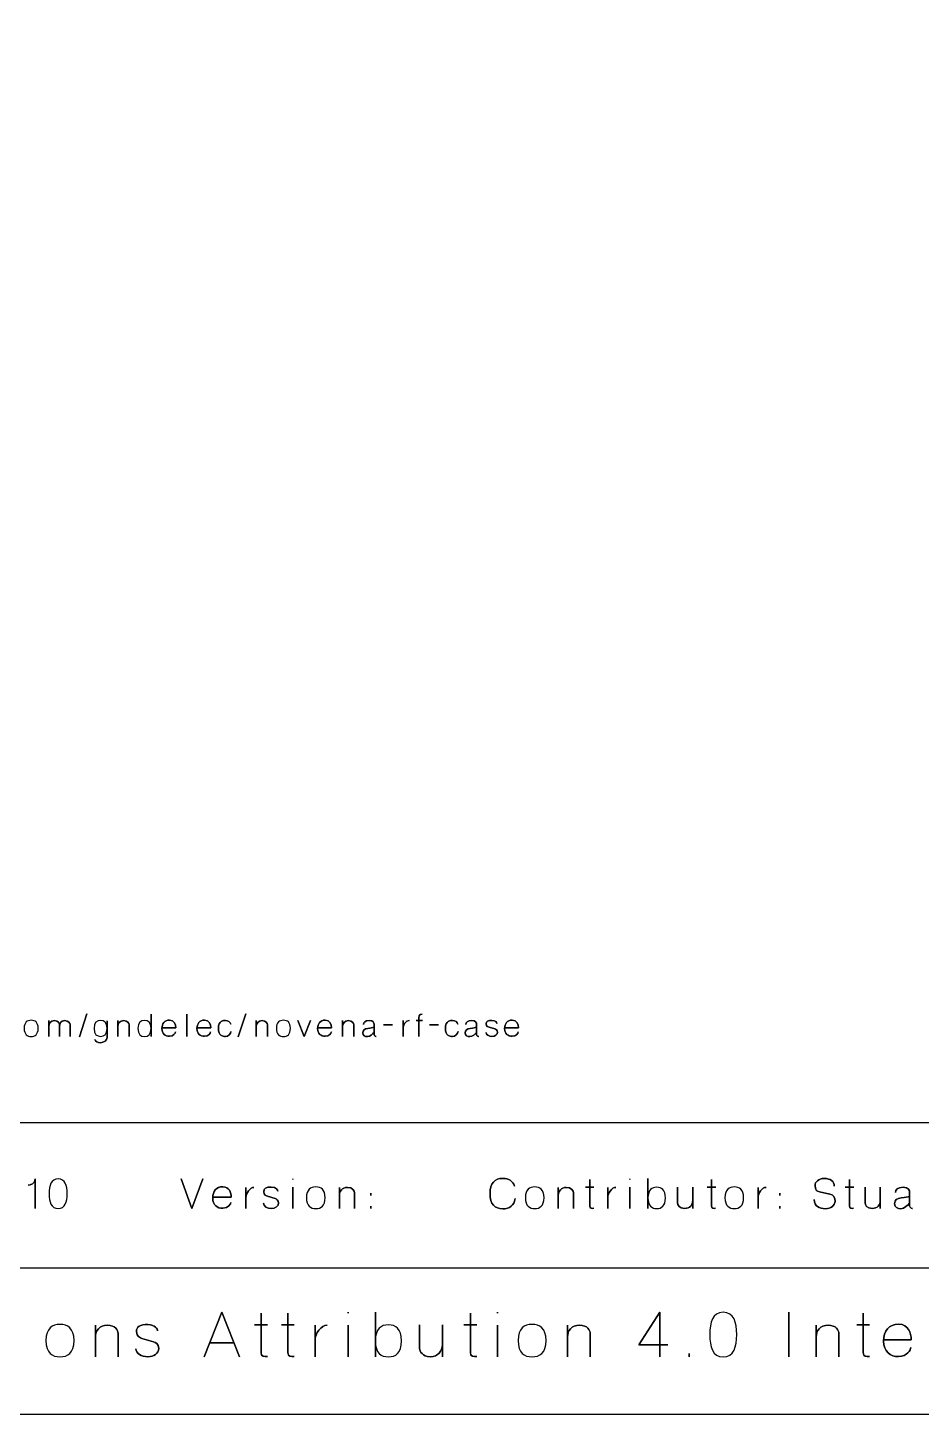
# Model space of a CAD drawing. Extents: x 15 to 785, y -585 to -15.
# Drawn here: x 209.4 to 393.1, y -585 to -300 of the extents above; entities that cross this region are included whole.
import ezdxf

# ---------------------------------------------------------------- set-up
doc = ezdxf.new("R2010")
doc.units = 0
doc.header["$MEASUREMENT"] = 0
doc.layers.add('LAYER_1', color=7, linetype='CONTINUOUS')

# ---------------------------------------------------------------- blocks, each defined once
blk = doc.blocks.new('BLOCK_2')
at = {"layer": 'LAYER_1', "color": 250}
blk.add_lwpolyline([(785, -555), (15, -555), (15, -525), (785, -525), (785, -555)], dxfattribs=at)
blk.add_open_spline([(785, -570), (785, -578.28), (778.28, -585), (770, -585), (770, -585), (30, -585), (30, -585), (21.72, -585), (15, -578.28), (15, -570), (15, -570), (15, -30), (15, -30), (15, -21.72), (21.72, -15), (30, -15), (30, -15), (770, -15), (770, -15), (778.28, -15), (785, -21.72), (785, -30), (785, -30), (785, -570), (785, -570)], degree=3, knots=[0, 0, 0, 0, 1, 1, 1, 2, 2, 2, 3, 3, 3, 4, 4, 4, 5, 5, 5, 6, 6, 6, 7, 7, 7, 8, 8, 8, 8], dxfattribs=at)
blk = doc.blocks.new('BLOCK_3')
at = {"layer": 'LAYER_1', "color": 30}
for points, knots in [([(210.94, -542.71), (210.94, -542.71), (210.94, -536.6), (210.94, -536.6), (210.94, -537.64), (209.93, -537.89), (209.5, -537.92), (209.93, -537.89), (210.94, -537.64), (210.94, -536.6), (210.94, -536.6), (210.94, -542.71), (210.94, -542.71)], [0, 0, 0, 0, 1, 1, 1, 2, 2, 2, 3, 3, 3, 4, 4, 4, 4]), ([(213.78, -539.66), (213.78, -537.98), (214.14, -536.61), (215.63, -536.61), (217.12, -536.61), (217.47, -537.98), (217.47, -539.66), (217.47, -541.34), (217.12, -542.71), (215.63, -542.71), (214.14, -542.71), (213.78, -541.34), (213.78, -539.66)], [0, 0, 0, 0, 1, 1, 1, 2, 2, 2, 3, 3, 3, 4, 4, 4, 4]), ([(213.78, -539.66), (213.78, -537.98), (214.14, -536.61), (215.63, -536.61), (217.12, -536.61), (217.47, -537.98), (217.47, -539.66), (217.47, -541.34), (217.12, -542.71), (215.63, -542.71), (214.14, -542.71), (213.78, -541.34), (213.78, -539.66)], [0, 0, 0, 0, 1, 1, 1, 2, 2, 2, 3, 3, 3, 4, 4, 4, 4]), ([(243.15, -542.71), (243.15, -542.71), (240.93, -536.6), (240.93, -536.6), (240.93, -536.6), (243.15, -542.71), (243.15, -542.71), (243.15, -542.71), (245.37, -536.6), (245.37, -536.6), (245.37, -536.6), (243.15, -542.71), (243.15, -542.71)], [0, 0, 0, 0, 1, 1, 1, 2, 2, 2, 3, 3, 3, 4, 4, 4, 4]), ([(247.42, -540.39), (247.42, -540.39), (251.2, -540.39), (251.2, -540.39), (251.2, -539.45), (250.83, -538.24), (249.49, -538.24), (248.15, -538.24), (247.41, -539.16), (247.41, -540.55), (247.41, -541.96), (248.36, -542.71), (249.49, -542.67), (250.62, -542.64), (251.11, -541.76), (251.17, -541.44), (251.11, -541.76), (250.62, -542.64), (249.49, -542.67), (248.36, -542.71), (247.41, -541.96), (247.41, -540.55), (247.41, -539.16), (248.15, -538.24), (249.49, -538.24), (250.83, -538.24), (251.2, -539.45), (251.2, -540.39), (251.2, -540.39), (247.42, -540.39), (247.42, -540.39)], [0, 0, 0, 0, 1, 1, 1, 2, 2, 2, 3, 3, 3, 4, 4, 4, 5, 5, 5, 6, 6, 6, 7, 7, 7, 8, 8, 8, 9, 9, 9, 10, 10, 10, 10]), ([(254.23, -540.49), (254.21, -539.51), (255.11, -538.35), (255.89, -538.36), (255.11, -538.35), (254.21, -539.51), (254.23, -540.49)], [0, 0, 0, 0, 1, 1, 1, 2, 2, 2, 2]), ([(254.23, -542.71), (254.23, -542.71), (254.23, -538.36), (254.23, -538.36), (254.23, -538.36), (254.23, -542.71), (254.23, -542.71)], [0, 0, 0, 0, 1, 1, 1, 2, 2, 2, 2]), ([(260.79, -539.14), (260.8, -538.93), (260.53, -538.34), (259.46, -538.29), (258.39, -538.27), (257.9, -538.61), (257.9, -539.26), (257.9, -539.92), (258.45, -540.12), (258.65, -540.18), (258.65, -540.18), (260.25, -540.66), (260.25, -540.66), (260.47, -540.71), (260.97, -540.94), (260.97, -541.56), (260.97, -542.19), (260.31, -542.71), (259.46, -542.71), (258.61, -542.71), (257.84, -542.26), (257.84, -541.6), (257.84, -542.26), (258.61, -542.71), (259.46, -542.71), (260.31, -542.71), (260.97, -542.19), (260.97, -541.56), (260.97, -540.94), (260.47, -540.71), (260.25, -540.66), (260.25, -540.66), (258.65, -540.18), (258.65, -540.18), (258.45, -540.12), (257.9, -539.92), (257.9, -539.26), (257.9, -538.61), (258.39, -538.27), (259.46, -538.29), (260.53, -538.34), (260.8, -538.93), (260.79, -539.14)], [0, 0, 0, 0, 1, 1, 1, 2, 2, 2, 3, 3, 3, 4, 4, 4, 5, 5, 5, 6, 6, 6, 7, 7, 7, 8, 8, 8, 9, 9, 9, 10, 10, 10, 11, 11, 11, 12, 12, 12, 13, 13, 13, 14, 14, 14, 14]), ([(263.87, -536.74), (263.87, -536.74), (263.87, -536.59), (263.87, -536.59), (263.87, -536.59), (263.87, -536.74), (263.87, -536.74)], [0, 0, 0, 0, 1, 1, 1, 2, 2, 2, 2]), ([(263.87, -542.7), (263.87, -542.7), (263.87, -538.35), (263.87, -538.35), (263.87, -538.35), (263.87, -542.71), (263.87, -542.7)], [0, 0, 0, 0, 1, 1, 1, 2, 2, 2, 2]), ([(266.69, -540.49), (266.69, -538.78), (267.56, -538.28), (268.61, -538.28), (269.67, -538.28), (270.53, -538.78), (270.53, -540.49), (270.53, -542.21), (269.67, -542.71), (268.61, -542.71), (267.56, -542.71), (266.69, -542.21), (266.69, -540.49)], [0, 0, 0, 0, 1, 1, 1, 2, 2, 2, 3, 3, 3, 4, 4, 4, 4]), ([(266.69, -540.49), (266.69, -538.78), (267.56, -538.28), (268.61, -538.28), (269.67, -538.28), (270.53, -538.78), (270.53, -540.49), (270.53, -542.21), (269.67, -542.71), (268.61, -542.71), (267.56, -542.71), (266.69, -542.21), (266.69, -540.49)], [0, 0, 0, 0, 1, 1, 1, 2, 2, 2, 3, 3, 3, 4, 4, 4, 4]), ([(276.58, -542.71), (276.58, -542.71), (276.58, -539.88), (276.58, -539.49), (276.58, -539.1), (276.19, -538.37), (275.11, -538.36), (274.03, -538.35), (273.46, -539.19), (273.46, -539.97), (273.46, -539.19), (274.03, -538.35), (275.11, -538.36), (276.19, -538.37), (276.58, -539.1), (276.58, -539.49), (276.58, -539.88), (276.58, -542.71), (276.58, -542.71)], [0, 0, 0, 0, 1, 1, 1, 2, 2, 2, 3, 3, 3, 4, 4, 4, 5, 5, 5, 6, 6, 6, 6]), ([(273.46, -542.71), (273.46, -542.71), (273.46, -538.36), (273.46, -538.36), (273.46, -538.36), (273.46, -542.71), (273.46, -542.71)], [0, 0, 0, 0, 1, 1, 1, 2, 2, 2, 2]), ([(307.08, -542.77), (305.39, -542.77), (304.43, -541.82), (304.43, -539.65), (304.43, -537.49), (305.39, -536.52), (307.08, -536.52), (308.28, -536.52), (309.11, -537.02), (309.48, -538.11), (309.11, -537.02), (308.28, -536.52), (307.08, -536.52), (305.39, -536.52), (304.43, -537.49), (304.43, -539.65), (304.43, -541.82), (305.39, -542.77), (307.08, -542.77), (308.46, -542.77), (309.34, -542.11), (309.62, -540.66), (309.34, -542.11), (308.46, -542.77), (307.08, -542.77)], [0, 0, 0, 0, 1, 1, 1, 2, 2, 2, 3, 3, 3, 4, 4, 4, 5, 5, 5, 6, 6, 6, 7, 7, 7, 8, 8, 8, 8]), ([(311.7, -540.49), (311.7, -538.78), (312.57, -538.28), (313.62, -538.28), (314.68, -538.28), (315.54, -538.78), (315.54, -540.49), (315.54, -542.21), (314.68, -542.71), (313.62, -542.71), (312.57, -542.71), (311.7, -542.21), (311.7, -540.49)], [0, 0, 0, 0, 1, 1, 1, 2, 2, 2, 3, 3, 3, 4, 4, 4, 4]), ([(311.7, -540.49), (311.7, -538.78), (312.57, -538.28), (313.62, -538.28), (314.68, -538.28), (315.54, -538.78), (315.54, -540.49), (315.54, -542.21), (314.68, -542.71), (313.62, -542.71), (312.57, -542.71), (311.7, -542.21), (311.7, -540.49)], [0, 0, 0, 0, 1, 1, 1, 2, 2, 2, 3, 3, 3, 4, 4, 4, 4]), ([(321.59, -542.71), (321.59, -542.71), (321.59, -539.88), (321.59, -539.49), (321.59, -539.1), (321.2, -538.37), (320.12, -538.36), (319.04, -538.35), (318.47, -539.19), (318.47, -539.97), (318.47, -539.19), (319.04, -538.35), (320.12, -538.36), (321.2, -538.37), (321.59, -539.1), (321.59, -539.49), (321.59, -539.88), (321.59, -542.71), (321.59, -542.71)], [0, 0, 0, 0, 1, 1, 1, 2, 2, 2, 3, 3, 3, 4, 4, 4, 5, 5, 5, 6, 6, 6, 6]), ([(318.47, -542.71), (318.47, -542.71), (318.47, -538.36), (318.47, -538.36), (318.47, -538.36), (318.47, -542.71), (318.47, -542.71)], [0, 0, 0, 0, 1, 1, 1, 2, 2, 2, 2]), ([(324.03, -538.32), (324.03, -538.32), (325.8, -538.32), (325.8, -538.32), (325.8, -538.32), (324.03, -538.32), (324.03, -538.32)], [0, 0, 0, 0, 1, 1, 1, 2, 2, 2, 2]), ([(325.79, -542.66), (325.37, -542.69), (324.92, -542.71), (324.92, -542.14), (324.92, -541.56), (324.92, -536.72), (324.92, -536.72), (324.92, -536.72), (324.92, -541.56), (324.92, -542.14), (324.92, -542.71), (325.37, -542.69), (325.79, -542.66)], [0, 0, 0, 0, 1, 1, 1, 2, 2, 2, 3, 3, 3, 4, 4, 4, 4]), ([(328.65, -540.49), (328.62, -539.51), (329.52, -538.35), (330.31, -538.36), (329.52, -538.35), (328.62, -539.51), (328.65, -540.49)], [0, 0, 0, 0, 1, 1, 1, 2, 2, 2, 2]), ([(328.65, -542.71), (328.65, -542.71), (328.65, -538.36), (328.65, -538.36), (328.65, -538.36), (328.65, -542.71), (328.65, -542.71)], [0, 0, 0, 0, 1, 1, 1, 2, 2, 2, 2]), ([(333.18, -536.74), (333.18, -536.74), (333.18, -536.59), (333.18, -536.59), (333.18, -536.59), (333.18, -536.74), (333.18, -536.74)], [0, 0, 0, 0, 1, 1, 1, 2, 2, 2, 2]), ([(333.18, -542.7), (333.18, -542.7), (333.18, -538.35), (333.18, -538.35), (333.18, -538.35), (333.18, -542.71), (333.18, -542.7)], [0, 0, 0, 0, 1, 1, 1, 2, 2, 2, 2]), ([(336.91, -536.57), (336.91, -536.57), (336.91, -542.71), (336.91, -542.71), (336.91, -542.71), (336.91, -536.57), (336.91, -536.57)], [0, 0, 0, 0, 1, 1, 1, 2, 2, 2, 2]), ([(338.71, -538.34), (339.7, -538.34), (340.5, -538.82), (340.5, -540.52), (340.5, -542.21), (339.7, -542.71), (338.71, -542.71), (337.72, -542.71), (336.91, -542.21), (336.91, -540.52), (336.91, -538.82), (337.72, -538.34), (338.71, -538.34)], [0, 0, 0, 0, 1, 1, 1, 2, 2, 2, 3, 3, 3, 4, 4, 4, 4]), ([(338.71, -538.34), (339.7, -538.34), (340.5, -538.82), (340.5, -540.52), (340.5, -542.21), (339.7, -542.71), (338.71, -542.71), (337.72, -542.71), (336.91, -542.21), (336.91, -540.52), (336.91, -538.82), (337.72, -538.34), (338.71, -538.34)], [0, 0, 0, 0, 1, 1, 1, 2, 2, 2, 3, 3, 3, 4, 4, 4, 4]), ([(342.98, -538.34), (342.98, -538.34), (342.98, -541.18), (342.98, -541.57), (342.98, -541.96), (343.37, -542.69), (344.45, -542.7), (345.53, -542.71), (346.11, -541.87), (346.11, -541.09), (346.11, -541.87), (345.53, -542.71), (344.45, -542.7), (343.37, -542.69), (342.98, -541.96), (342.98, -541.57), (342.98, -541.18), (342.98, -538.34), (342.98, -538.34)], [0, 0, 0, 0, 1, 1, 1, 2, 2, 2, 3, 3, 3, 4, 4, 4, 5, 5, 5, 6, 6, 6, 6]), ([(346.11, -538.34), (346.11, -538.34), (346.11, -542.7), (346.11, -542.7), (346.11, -542.7), (346.11, -538.34), (346.11, -538.34)], [0, 0, 0, 0, 1, 1, 1, 2, 2, 2, 2]), ([(349.06, -538.32), (349.06, -538.32), (350.83, -538.32), (350.83, -538.32), (350.83, -538.32), (349.06, -538.32), (349.06, -538.32)], [0, 0, 0, 0, 1, 1, 1, 2, 2, 2, 2]), ([(350.81, -542.66), (350.4, -542.69), (349.95, -542.71), (349.95, -542.14), (349.95, -541.56), (349.95, -536.72), (349.95, -536.72), (349.95, -536.72), (349.95, -541.56), (349.95, -542.14), (349.95, -542.71), (350.4, -542.69), (350.81, -542.66)], [0, 0, 0, 0, 1, 1, 1, 2, 2, 2, 3, 3, 3, 4, 4, 4, 4]), ([(352.73, -540.49), (352.73, -538.78), (353.61, -538.28), (354.66, -538.28), (355.72, -538.28), (356.58, -538.78), (356.58, -540.49), (356.58, -542.21), (355.72, -542.71), (354.66, -542.71), (353.61, -542.71), (352.73, -542.21), (352.73, -540.49)], [0, 0, 0, 0, 1, 1, 1, 2, 2, 2, 3, 3, 3, 4, 4, 4, 4]), ([(352.73, -540.49), (352.73, -538.78), (353.61, -538.28), (354.66, -538.28), (355.72, -538.28), (356.58, -538.78), (356.58, -540.49), (356.58, -542.21), (355.72, -542.71), (354.66, -542.71), (353.61, -542.71), (352.73, -542.21), (352.73, -540.49)], [0, 0, 0, 0, 1, 1, 1, 2, 2, 2, 3, 3, 3, 4, 4, 4, 4]), ([(359.53, -540.49), (359.51, -539.51), (360.41, -538.35), (361.19, -538.36), (360.41, -538.35), (359.51, -539.51), (359.53, -540.49)], [0, 0, 0, 0, 1, 1, 1, 2, 2, 2, 2]), ([(359.53, -542.71), (359.53, -542.71), (359.53, -538.36), (359.53, -538.36), (359.53, -538.36), (359.53, -542.71), (359.53, -542.71)], [0, 0, 0, 0, 1, 1, 1, 2, 2, 2, 2]), ([(371.11, -540.86), (371.11, -542.21), (372.14, -542.76), (373.35, -542.76), (374.58, -542.76), (375.35, -541.99), (375.37, -541.23), (375.4, -540.49), (375.02, -539.89), (374.27, -539.73), (374.27, -539.73), (372.19, -539.28), (372.19, -539.28), (371.61, -539.16), (371.26, -538.82), (371.26, -538.02), (371.26, -537.23), (371.93, -536.54), (373.15, -536.54), (374.37, -536.54), (375.26, -537.12), (375.22, -538.12), (375.26, -537.12), (374.37, -536.54), (373.15, -536.54), (371.93, -536.54), (371.26, -537.23), (371.26, -538.02), (371.26, -538.82), (371.59, -539.15), (372.19, -539.28), (372.19, -539.28), (374.27, -539.73), (374.27, -539.73), (375.04, -539.89), (375.4, -540.49), (375.37, -541.23), (375.35, -541.99), (374.58, -542.76), (373.35, -542.76), (372.14, -542.76), (371.11, -542.21), (371.11, -540.86)], [0, 0, 0, 0, 1, 1, 1, 2, 2, 2, 3, 3, 3, 4, 4, 4, 5, 5, 5, 6, 6, 6, 7, 7, 7, 8, 8, 8, 9, 9, 9, 10, 10, 10, 11, 11, 11, 12, 12, 12, 13, 13, 13, 14, 14, 14, 14]), ([(377.43, -538.32), (377.43, -538.32), (379.2, -538.32), (379.2, -538.32), (379.2, -538.32), (377.43, -538.32), (377.43, -538.32)], [0, 0, 0, 0, 1, 1, 1, 2, 2, 2, 2]), ([(379.18, -542.66), (378.77, -542.69), (378.32, -542.71), (378.32, -542.14), (378.32, -541.56), (378.32, -536.72), (378.32, -536.72), (378.32, -536.72), (378.32, -541.56), (378.32, -542.14), (378.32, -542.71), (378.77, -542.69), (379.18, -542.66)], [0, 0, 0, 0, 1, 1, 1, 2, 2, 2, 3, 3, 3, 4, 4, 4, 4]), ([(381.54, -538.34), (381.54, -538.34), (381.54, -541.18), (381.54, -541.57), (381.54, -541.96), (381.93, -542.69), (383, -542.7), (384.09, -542.71), (384.66, -541.87), (384.66, -541.09), (384.66, -541.87), (384.09, -542.71), (383, -542.7), (381.93, -542.69), (381.54, -541.96), (381.54, -541.57), (381.54, -541.18), (381.54, -538.34), (381.54, -538.34)], [0, 0, 0, 0, 1, 1, 1, 2, 2, 2, 3, 3, 3, 4, 4, 4, 5, 5, 5, 6, 6, 6, 6]), ([(384.66, -538.34), (384.66, -538.34), (384.66, -542.7), (384.66, -542.7), (384.66, -542.7), (384.66, -538.34), (384.66, -538.34)], [0, 0, 0, 0, 1, 1, 1, 2, 2, 2, 2]), ([(391.3, -542.71), (391.3, -542.71), (390.7, -542.66), (390.7, -542.15), (390.7, -542.15), (390.7, -539.37), (390.7, -539.37), (390.7, -539.01), (390.52, -538.34), (389.38, -538.34), (388.24, -538.34), (387.81, -538.85), (387.81, -539.39), (387.81, -538.85), (388.24, -538.34), (389.38, -538.34), (390.52, -538.34), (390.7, -539.01), (390.7, -539.37), (390.7, -539.37), (390.7, -542.15), (390.7, -542.15), (390.7, -542.66), (391.3, -542.71), (391.3, -542.71)], [0, 0, 0, 0, 1, 1, 1, 2, 2, 2, 3, 3, 3, 4, 4, 4, 5, 5, 5, 6, 6, 6, 7, 7, 7, 8, 8, 8, 8]), ([(279.94, -540.03), (279.94, -540.03), (279.94, -539.56), (279.94, -539.56), (279.94, -539.56), (279.94, -540.03), (279.94, -540.03)], [0, 0, 0, 0, 1, 1, 1, 2, 2, 2, 2]), ([(364.05, -540.03), (364.05, -540.03), (364.05, -539.56), (364.05, -539.56), (364.05, -539.56), (364.05, -540.03), (364.05, -540.03)], [0, 0, 0, 0, 1, 1, 1, 2, 2, 2, 2]), ([(390.7, -541.6), (390.45, -541.96), (389.57, -542.78), (388.88, -542.76), (388.18, -542.73), (387.62, -542.51), (387.62, -541.73), (387.62, -540.94), (388.09, -540.61), (388.99, -540.53), (389.88, -540.44), (390.28, -540.31), (390.7, -540.19), (390.28, -540.31), (389.88, -540.44), (388.99, -540.53), (388.09, -540.61), (387.62, -540.94), (387.62, -541.73), (387.62, -542.51), (388.18, -542.73), (388.88, -542.76), (389.57, -542.78), (390.45, -541.96), (390.7, -541.6)], [0, 0, 0, 0, 1, 1, 1, 2, 2, 2, 3, 3, 3, 4, 4, 4, 5, 5, 5, 6, 6, 6, 7, 7, 7, 8, 8, 8, 8]), ([(279.94, -542.71), (279.94, -542.71), (279.94, -542.24), (279.94, -542.24), (279.94, -542.24), (279.94, -542.71), (279.94, -542.71)], [0, 0, 0, 0, 1, 1, 1, 2, 2, 2, 2]), ([(364.05, -542.71), (364.05, -542.71), (364.05, -542.24), (364.05, -542.24), (364.05, -542.24), (364.05, -542.71), (364.05, -542.71)], [0, 0, 0, 0, 1, 1, 1, 2, 2, 2, 2]), ([(245.64, -573.19), (245.64, -573.19), (249.27, -564.03), (249.27, -564.03), (249.27, -564.03), (252.92, -573.19), (252.92, -573.19), (252.92, -573.19), (249.27, -564.03), (249.27, -564.03), (249.27, -564.03), (245.64, -573.19), (245.64, -573.19)], [0, 0, 0, 0, 1, 1, 1, 2, 2, 2, 3, 3, 3, 4, 4, 4, 4]), ([(258.65, -573.12), (258.02, -573.16), (257.35, -573.19), (257.35, -572.33), (257.35, -571.47), (257.35, -564.21), (257.35, -564.21), (257.35, -564.21), (257.35, -571.47), (257.35, -572.33), (257.35, -573.19), (258.02, -573.16), (258.65, -573.12)], [0, 0, 0, 0, 1, 1, 1, 2, 2, 2, 3, 3, 3, 4, 4, 4, 4]), ([(264.16, -573.12), (263.54, -573.16), (262.86, -573.19), (262.86, -572.33), (262.86, -571.47), (262.86, -564.21), (262.86, -564.21), (262.86, -564.21), (262.86, -571.47), (262.86, -572.33), (262.86, -573.19), (263.54, -573.16), (264.16, -573.12)], [0, 0, 0, 0, 1, 1, 1, 2, 2, 2, 3, 3, 3, 4, 4, 4, 4]), ([(275.25, -564.25), (275.25, -564.25), (275.25, -564.02), (275.25, -564.02), (275.25, -564.02), (275.25, -564.25), (275.25, -564.25)], [0, 0, 0, 0, 1, 1, 1, 2, 2, 2, 2]), ([(280.85, -563.99), (280.85, -563.99), (280.85, -573.19), (280.85, -573.19), (280.85, -573.19), (280.85, -563.99), (280.85, -563.99)], [0, 0, 0, 0, 1, 1, 1, 2, 2, 2, 2]), ([(301.7, -573.12), (301.08, -573.16), (300.4, -573.19), (300.4, -572.33), (300.4, -571.47), (300.4, -564.21), (300.4, -564.21), (300.4, -564.21), (300.4, -571.47), (300.4, -572.33), (300.4, -573.19), (301.08, -573.16), (301.7, -573.12)], [0, 0, 0, 0, 1, 1, 1, 2, 2, 2, 3, 3, 3, 4, 4, 4, 4]), ([(305.97, -564.25), (305.97, -564.25), (305.97, -564.02), (305.97, -564.02), (305.97, -564.02), (305.97, -564.25), (305.97, -564.25)], [0, 0, 0, 0, 1, 1, 1, 2, 2, 2, 2]), ([(339.37, -573.19), (339.37, -573.19), (339.37, -564.03), (339.37, -564.03), (339.37, -564.03), (335.05, -570.75), (335.05, -570.75), (335.05, -570.75), (340.99, -570.75), (340.99, -570.75), (340.99, -570.75), (335.05, -570.75), (335.05, -570.75), (335.05, -570.75), (339.37, -564.03), (339.37, -564.03), (339.37, -564.03), (339.37, -573.19), (339.37, -573.19)], [0, 0, 0, 0, 1, 1, 1, 2, 2, 2, 3, 3, 3, 4, 4, 4, 5, 5, 5, 6, 6, 6, 6]), ([(349.62, -568.61), (349.62, -566.1), (350.15, -564.04), (352.38, -564.04), (354.62, -564.04), (355.15, -566.1), (355.15, -568.61), (355.15, -571.14), (354.62, -573.19), (352.38, -573.19), (350.15, -573.19), (349.62, -571.14), (349.62, -568.61)], [0, 0, 0, 0, 1, 1, 1, 2, 2, 2, 3, 3, 3, 4, 4, 4, 4]), ([(349.62, -568.61), (349.62, -566.1), (350.15, -564.04), (352.38, -564.04), (354.62, -564.04), (355.15, -566.1), (355.15, -568.61), (355.15, -571.14), (354.62, -573.19), (352.38, -573.19), (350.15, -573.19), (349.62, -571.14), (349.62, -568.61)], [0, 0, 0, 0, 1, 1, 1, 2, 2, 2, 3, 3, 3, 4, 4, 4, 4]), ([(365.88, -573.19), (365.88, -573.19), (365.88, -564.03), (365.88, -564.03), (365.88, -564.03), (365.88, -573.19), (365.88, -573.19)], [0, 0, 0, 0, 1, 1, 1, 2, 2, 2, 2]), ([(382.46, -573.12), (381.84, -573.16), (381.16, -573.19), (381.16, -572.33), (381.16, -571.47), (381.16, -564.21), (381.16, -564.21), (381.16, -564.21), (381.16, -571.47), (381.16, -572.33), (381.16, -573.19), (381.84, -573.16), (382.46, -573.12)], [0, 0, 0, 0, 1, 1, 1, 2, 2, 2, 3, 3, 3, 4, 4, 4, 4]), ([(213.13, -569.86), (213.13, -567.29), (214.44, -566.54), (216.01, -566.54), (217.6, -566.54), (218.9, -567.29), (218.9, -569.86), (218.9, -572.44), (217.6, -573.19), (216.01, -573.19), (214.44, -573.19), (213.13, -572.44), (213.13, -569.86)], [0, 0, 0, 0, 1, 1, 1, 2, 2, 2, 3, 3, 3, 4, 4, 4, 4]), ([(213.13, -569.86), (213.13, -567.29), (214.44, -566.54), (216.01, -566.54), (217.6, -566.54), (218.9, -567.29), (218.9, -569.86), (218.9, -572.44), (217.6, -573.19), (216.01, -573.19), (214.44, -573.19), (213.13, -572.44), (213.13, -569.86)], [0, 0, 0, 0, 1, 1, 1, 2, 2, 2, 3, 3, 3, 4, 4, 4, 4]), ([(227.96, -568.36), (227.96, -567.78), (227.38, -566.68), (225.77, -566.67), (224.14, -566.66), (223.29, -567.92), (223.29, -569.08), (223.29, -567.92), (224.14, -566.66), (225.77, -566.67), (227.38, -566.68), (227.96, -567.78), (227.96, -568.36), (227.96, -568.94), (227.96, -573.19), (227.96, -573.19), (227.96, -573.19), (227.96, -568.94), (227.96, -568.36)], [0, 0, 0, 0, 1, 1, 1, 2, 2, 2, 3, 3, 3, 4, 4, 4, 5, 5, 5, 6, 6, 6, 6]), ([(223.29, -566.67), (223.29, -566.67), (223.29, -573.19), (223.29, -573.19), (223.29, -573.19), (223.29, -566.67), (223.29, -566.67)], [0, 0, 0, 0, 1, 1, 1, 2, 2, 2, 2]), ([(234.06, -566.57), (232.46, -566.53), (231.72, -567.04), (231.72, -568.02), (231.72, -569.01), (232.55, -569.31), (232.85, -569.4), (232.85, -569.4), (235.25, -570.11), (235.25, -570.11), (235.57, -570.19), (236.33, -570.53), (236.33, -571.47), (236.33, -572.41), (235.33, -573.19), (234.06, -573.19), (232.79, -573.19), (231.63, -572.51), (231.63, -571.52), (231.63, -572.51), (232.79, -573.19), (234.06, -573.19), (235.33, -573.19), (236.33, -572.41), (236.33, -571.47), (236.33, -570.53), (235.57, -570.19), (235.25, -570.11), (235.25, -570.11), (232.85, -569.4), (232.85, -569.4), (232.55, -569.31), (231.72, -569.01), (231.72, -568.02), (231.72, -567.04), (232.46, -566.53), (234.06, -566.57), (235.66, -566.63), (236.08, -567.52), (236.05, -567.84), (236.08, -567.52), (235.66, -566.63), (234.06, -566.57)], [0, 0, 0, 0, 1, 1, 1, 2, 2, 2, 3, 3, 3, 4, 4, 4, 5, 5, 5, 6, 6, 6, 7, 7, 7, 8, 8, 8, 9, 9, 9, 10, 10, 10, 11, 11, 11, 12, 12, 12, 13, 13, 13, 14, 14, 14, 14]), ([(256.02, -566.61), (256.02, -566.61), (258.67, -566.61), (258.67, -566.61), (258.67, -566.61), (256.02, -566.61), (256.02, -566.61)], [0, 0, 0, 0, 1, 1, 1, 2, 2, 2, 2]), ([(261.53, -566.61), (261.53, -566.61), (264.18, -566.61), (264.18, -566.61), (264.18, -566.61), (261.53, -566.61), (261.53, -566.61)], [0, 0, 0, 0, 1, 1, 1, 2, 2, 2, 2]), ([(268.45, -569.86), (268.41, -568.4), (269.76, -566.66), (270.94, -566.67), (269.76, -566.66), (268.41, -568.4), (268.45, -569.86)], [0, 0, 0, 0, 1, 1, 1, 2, 2, 2, 2]), ([(268.45, -573.19), (268.45, -573.19), (268.45, -566.67), (268.45, -566.67), (268.45, -566.67), (268.45, -573.19), (268.45, -573.19)], [0, 0, 0, 0, 1, 1, 1, 2, 2, 2, 2]), ([(275.25, -573.17), (275.25, -573.17), (275.25, -566.66), (275.25, -566.66), (275.25, -566.66), (275.25, -573.2), (275.25, -573.17)], [0, 0, 0, 0, 1, 1, 1, 2, 2, 2, 2]), ([(283.54, -566.63), (285.02, -566.63), (286.23, -567.36), (286.23, -569.91), (286.23, -572.45), (285.02, -573.19), (283.54, -573.19), (282.05, -573.19), (280.85, -572.45), (280.85, -569.91), (280.85, -567.36), (282.05, -566.63), (283.54, -566.63)], [0, 0, 0, 0, 1, 1, 1, 2, 2, 2, 3, 3, 3, 4, 4, 4, 4]), ([(283.54, -566.63), (285.02, -566.63), (286.23, -567.36), (286.23, -569.91), (286.23, -572.45), (285.02, -573.19), (283.54, -573.19), (282.05, -573.19), (280.85, -572.45), (280.85, -569.91), (280.85, -567.36), (282.05, -566.63), (283.54, -566.63)], [0, 0, 0, 0, 1, 1, 1, 2, 2, 2, 3, 3, 3, 4, 4, 4, 4]), ([(289.95, -566.65), (289.95, -566.65), (289.95, -570.9), (289.95, -571.48), (289.95, -572.07), (290.54, -573.16), (292.15, -573.17), (293.77, -573.19), (294.64, -571.93), (294.64, -570.76), (294.64, -571.93), (293.77, -573.19), (292.15, -573.17), (290.54, -573.16), (289.95, -572.07), (289.95, -571.48), (289.95, -570.9), (289.95, -566.65), (289.95, -566.65)], [0, 0, 0, 0, 1, 1, 1, 2, 2, 2, 3, 3, 3, 4, 4, 4, 5, 5, 5, 6, 6, 6, 6]), ([(294.64, -566.65), (294.64, -566.65), (294.64, -573.17), (294.64, -573.17), (294.64, -573.17), (294.64, -566.65), (294.64, -566.65)], [0, 0, 0, 0, 1, 1, 1, 2, 2, 2, 2]), ([(299.07, -566.61), (299.07, -566.61), (301.72, -566.61), (301.72, -566.61), (301.72, -566.61), (299.07, -566.61), (299.07, -566.61)], [0, 0, 0, 0, 1, 1, 1, 2, 2, 2, 2]), ([(305.97, -573.17), (305.97, -573.17), (305.97, -566.66), (305.97, -566.66), (305.97, -566.66), (305.97, -573.2), (305.97, -573.17)], [0, 0, 0, 0, 1, 1, 1, 2, 2, 2, 2]), ([(310.2, -569.86), (310.2, -567.29), (311.5, -566.54), (313.08, -566.54), (314.67, -566.54), (315.96, -567.29), (315.96, -569.86), (315.96, -572.44), (314.67, -573.19), (313.08, -573.19), (311.5, -573.19), (310.2, -572.44), (310.2, -569.86)], [0, 0, 0, 0, 1, 1, 1, 2, 2, 2, 3, 3, 3, 4, 4, 4, 4]), ([(310.2, -569.86), (310.2, -567.29), (311.5, -566.54), (313.08, -566.54), (314.67, -566.54), (315.96, -567.29), (315.96, -569.86), (315.96, -572.44), (314.67, -573.19), (313.08, -573.19), (311.5, -573.19), (310.2, -572.44), (310.2, -569.86)], [0, 0, 0, 0, 1, 1, 1, 2, 2, 2, 3, 3, 3, 4, 4, 4, 4]), ([(325.03, -573.19), (325.03, -573.19), (325.03, -568.94), (325.03, -568.36), (325.03, -567.78), (324.44, -566.68), (322.83, -566.67), (321.21, -566.66), (320.36, -567.92), (320.36, -569.08), (320.36, -567.92), (321.21, -566.66), (322.83, -566.67), (324.44, -566.68), (325.03, -567.78), (325.03, -568.36), (325.03, -568.94), (325.03, -573.19), (325.03, -573.19)], [0, 0, 0, 0, 1, 1, 1, 2, 2, 2, 3, 3, 3, 4, 4, 4, 5, 5, 5, 6, 6, 6, 6]), ([(320.36, -573.19), (320.36, -573.19), (320.36, -566.67), (320.36, -566.67), (320.36, -566.67), (320.36, -573.19), (320.36, -573.19)], [0, 0, 0, 0, 1, 1, 1, 2, 2, 2, 2]), ([(376.16, -573.19), (376.16, -573.19), (376.16, -568.94), (376.16, -568.36), (376.16, -567.78), (375.57, -566.68), (373.96, -566.67), (372.34, -566.66), (371.49, -567.92), (371.49, -569.08), (371.49, -567.92), (372.34, -566.66), (373.96, -566.67), (375.57, -566.68), (376.16, -567.78), (376.16, -568.36), (376.16, -568.94), (376.16, -573.19), (376.16, -573.19)], [0, 0, 0, 0, 1, 1, 1, 2, 2, 2, 3, 3, 3, 4, 4, 4, 5, 5, 5, 6, 6, 6, 6]), ([(371.49, -573.19), (371.49, -573.19), (371.49, -566.67), (371.49, -566.67), (371.49, -566.67), (371.49, -573.19), (371.49, -573.19)], [0, 0, 0, 0, 1, 1, 1, 2, 2, 2, 2]), ([(379.83, -566.61), (379.83, -566.61), (382.48, -566.61), (382.48, -566.61), (382.48, -566.61), (379.83, -566.61), (379.83, -566.61)], [0, 0, 0, 0, 1, 1, 1, 2, 2, 2, 2]), ([(391.03, -569.71), (391.03, -568.3), (390.47, -566.49), (388.45, -566.49), (386.45, -566.49), (385.34, -567.86), (385.34, -569.96), (385.34, -572.07), (386.76, -573.19), (388.45, -573.14), (390.15, -573.08), (390.89, -571.76), (390.98, -571.29), (390.89, -571.76), (390.15, -573.08), (388.45, -573.14), (386.76, -573.19), (385.34, -572.07), (385.34, -569.96), (385.34, -567.86), (386.45, -566.49), (388.45, -566.49), (390.47, -566.49), (391.03, -568.3), (391.03, -569.71), (391.03, -569.71), (385.35, -569.71), (385.35, -569.71), (385.35, -569.71), (391.03, -569.71), (391.03, -569.71)], [0, 0, 0, 0, 1, 1, 1, 2, 2, 2, 3, 3, 3, 4, 4, 4, 5, 5, 5, 6, 6, 6, 7, 7, 7, 8, 8, 8, 9, 9, 9, 10, 10, 10, 10]), ([(246.79, -570.3), (246.79, -570.3), (251.76, -570.3), (251.76, -570.3), (251.76, -570.3), (246.79, -570.3), (246.79, -570.3)], [0, 0, 0, 0, 1, 1, 1, 2, 2, 2, 2]), ([(345.39, -573.19), (345.39, -573.19), (345.39, -572.49), (345.39, -572.49), (345.39, -572.49), (345.39, -573.19), (345.39, -573.19)], [0, 0, 0, 0, 1, 1, 1, 2, 2, 2, 2])]:
    blk.add_open_spline(points, degree=3, knots=knots, dxfattribs=at)
blk = doc.blocks.new('BLOCK_5')
at = {"layer": 'LAYER_1', "color": 250}
for points, knots in [([(208.64, -505.67), (208.64, -504.39), (209.3, -504.02), (210.08, -504.02), (210.88, -504.02), (211.53, -504.39), (211.53, -505.67), (211.53, -506.96), (210.88, -507.34), (210.08, -507.34), (209.3, -507.34), (208.64, -506.96), (208.64, -505.67)], [0, 0, 0, 0, 1, 1, 1, 2, 2, 2, 3, 3, 3, 4, 4, 4, 4]), ([(208.64, -505.67), (208.64, -504.39), (209.3, -504.02), (210.08, -504.02), (210.88, -504.02), (211.53, -504.39), (211.53, -505.67), (211.53, -506.96), (210.88, -507.34), (210.08, -507.34), (209.3, -507.34), (208.64, -506.96), (208.64, -505.67)], [0, 0, 0, 0, 1, 1, 1, 2, 2, 2, 3, 3, 3, 4, 4, 4, 4]), ([(215.89, -507.34), (215.89, -507.34), (215.89, -505.22), (215.89, -504.92), (215.89, -504.63), (215.7, -504.09), (214.89, -504.08), (214.08, -504.07), (213.72, -504.7), (213.72, -505.29), (213.72, -504.7), (214.08, -504.07), (214.89, -504.08), (215.7, -504.09), (215.89, -504.63), (215.89, -504.92), (215.89, -505.22), (215.89, -507.34), (215.89, -507.34)], [0, 0, 0, 0, 1, 1, 1, 2, 2, 2, 3, 3, 3, 4, 4, 4, 5, 5, 5, 6, 6, 6, 6]), ([(213.72, -507.34), (213.72, -507.34), (213.72, -504.08), (213.72, -504.08), (213.72, -504.08), (213.72, -507.34), (213.72, -507.34)], [0, 0, 0, 0, 1, 1, 1, 2, 2, 2, 2]), ([(218.07, -507.34), (218.07, -507.34), (218.07, -505.22), (218.07, -504.92), (218.07, -504.63), (217.79, -504.09), (216.99, -504.08), (216.18, -504.07), (215.89, -504.7), (215.89, -505.29), (215.89, -504.7), (216.18, -504.07), (216.99, -504.08), (217.79, -504.09), (218.07, -504.63), (218.07, -504.92), (218.07, -505.22), (218.07, -507.34), (218.07, -507.34)], [0, 0, 0, 0, 1, 1, 1, 2, 2, 2, 3, 3, 3, 4, 4, 4, 5, 5, 5, 6, 6, 6, 6]), ([(220.01, -507.4), (220.01, -507.4), (221.56, -502.71), (221.56, -502.71), (221.56, -502.71), (220.01, -507.4), (220.01, -507.4)], [0, 0, 0, 0, 1, 1, 1, 2, 2, 2, 2]), ([(224.35, -504.05), (225.08, -504.05), (225.69, -504.42), (225.69, -505.69), (225.69, -506.96), (225.08, -507.32), (224.35, -507.32), (223.61, -507.32), (223.01, -506.96), (223.01, -505.69), (223.01, -504.42), (223.61, -504.05), (224.35, -504.05)], [0, 0, 0, 0, 1, 1, 1, 2, 2, 2, 3, 3, 3, 4, 4, 4, 4]), ([(224.35, -504.05), (225.08, -504.05), (225.69, -504.42), (225.69, -505.69), (225.69, -506.96), (225.08, -507.32), (224.35, -507.32), (223.61, -507.32), (223.01, -506.96), (223.01, -505.69), (223.01, -504.42), (223.61, -504.05), (224.35, -504.05)], [0, 0, 0, 0, 1, 1, 1, 2, 2, 2, 3, 3, 3, 4, 4, 4, 4]), ([(223.2, -508), (223.27, -508.38), (223.73, -508.6), (224.37, -508.62), (225.01, -508.64), (225.69, -508.16), (225.69, -507.57), (225.69, -506.98), (225.69, -504.1), (225.69, -504.1), (225.69, -504.1), (225.69, -506.98), (225.69, -507.57), (225.69, -508.16), (225.01, -508.64), (224.37, -508.62), (223.73, -508.6), (223.27, -508.38), (223.2, -508)], [0, 0, 0, 0, 1, 1, 1, 2, 2, 2, 3, 3, 3, 4, 4, 4, 5, 5, 5, 6, 6, 6, 6]), ([(230.21, -507.34), (230.21, -507.34), (230.21, -505.22), (230.21, -504.92), (230.21, -504.63), (229.92, -504.09), (229.12, -504.08), (228.3, -504.07), (227.88, -504.7), (227.88, -505.29), (227.88, -504.7), (228.3, -504.07), (229.12, -504.08), (229.92, -504.09), (230.21, -504.63), (230.21, -504.92), (230.21, -505.22), (230.21, -507.34), (230.21, -507.34)], [0, 0, 0, 0, 1, 1, 1, 2, 2, 2, 3, 3, 3, 4, 4, 4, 5, 5, 5, 6, 6, 6, 6]), ([(227.88, -507.34), (227.88, -507.34), (227.88, -504.08), (227.88, -504.08), (227.88, -504.08), (227.88, -507.34), (227.88, -507.34)], [0, 0, 0, 0, 1, 1, 1, 2, 2, 2, 2]), ([(233.39, -504.06), (234.13, -504.06), (234.74, -504.43), (234.74, -505.7), (234.74, -506.97), (234.13, -507.34), (233.39, -507.34), (232.65, -507.34), (232.05, -506.97), (232.05, -505.7), (232.05, -504.43), (232.65, -504.06), (233.39, -504.06)], [0, 0, 0, 0, 1, 1, 1, 2, 2, 2, 3, 3, 3, 4, 4, 4, 4]), ([(233.39, -504.06), (234.13, -504.06), (234.74, -504.43), (234.74, -505.7), (234.74, -506.97), (234.13, -507.34), (233.39, -507.34), (232.65, -507.34), (232.05, -506.97), (232.05, -505.7), (232.05, -504.43), (232.65, -504.06), (233.39, -504.06)], [0, 0, 0, 0, 1, 1, 1, 2, 2, 2, 3, 3, 3, 4, 4, 4, 4]), ([(234.74, -502.75), (234.74, -502.75), (234.74, -507.34), (234.74, -507.34), (234.74, -507.34), (234.74, -502.75), (234.74, -502.75)], [0, 0, 0, 0, 1, 1, 1, 2, 2, 2, 2]), ([(239.8, -505.6), (239.8, -504.89), (239.52, -503.99), (238.51, -503.99), (237.51, -503.99), (236.96, -504.68), (236.96, -505.72), (236.96, -506.78), (237.67, -507.34), (238.51, -507.31), (239.36, -507.29), (239.73, -506.63), (239.78, -506.39), (239.73, -506.63), (239.36, -507.29), (238.51, -507.31), (237.67, -507.34), (236.96, -506.78), (236.96, -505.72), (236.96, -504.68), (237.51, -503.99), (238.51, -503.99), (239.52, -503.99), (239.8, -504.89), (239.8, -505.6), (239.8, -505.6), (236.96, -505.6), (236.96, -505.6), (236.96, -505.6), (239.8, -505.6), (239.8, -505.6)], [0, 0, 0, 0, 1, 1, 1, 2, 2, 2, 3, 3, 3, 4, 4, 4, 5, 5, 5, 6, 6, 6, 7, 7, 7, 8, 8, 8, 9, 9, 9, 10, 10, 10, 10]), ([(242.06, -507.34), (242.06, -507.34), (242.06, -502.76), (242.06, -502.76), (242.06, -502.76), (242.06, -507.34), (242.06, -507.34)], [0, 0, 0, 0, 1, 1, 1, 2, 2, 2, 2]), ([(247.02, -505.6), (247.02, -504.89), (246.74, -503.99), (245.73, -503.99), (244.72, -503.99), (244.17, -504.68), (244.17, -505.72), (244.17, -506.78), (244.88, -507.34), (245.73, -507.31), (246.58, -507.29), (246.95, -506.63), (246.99, -506.39), (246.95, -506.63), (246.58, -507.29), (245.73, -507.31), (244.88, -507.34), (244.17, -506.78), (244.17, -505.72), (244.17, -504.68), (244.72, -503.99), (245.73, -503.99), (246.74, -503.99), (247.02, -504.89), (247.02, -505.6), (247.02, -505.6), (244.18, -505.6), (244.18, -505.6), (244.18, -505.6), (247.02, -505.6), (247.02, -505.6)], [0, 0, 0, 0, 1, 1, 1, 2, 2, 2, 3, 3, 3, 4, 4, 4, 5, 5, 5, 6, 6, 6, 7, 7, 7, 8, 8, 8, 9, 9, 9, 10, 10, 10, 10]), ([(250.04, -507.34), (249.5, -507.34), (248.58, -507.25), (248.58, -505.65), (248.58, -504.07), (249.61, -504.05), (250.06, -504.05), (250.51, -504.05), (251.11, -504.4), (251.15, -504.84), (251.11, -504.4), (250.51, -504.05), (250.06, -504.05), (249.61, -504.05), (248.58, -504.07), (248.58, -505.65), (248.58, -507.25), (249.5, -507.34), (250.04, -507.34), (250.58, -507.34), (251.15, -506.84), (251.17, -506.3), (251.15, -506.84), (250.58, -507.34), (250.04, -507.34)], [0, 0, 0, 0, 1, 1, 1, 2, 2, 2, 3, 3, 3, 4, 4, 4, 5, 5, 5, 6, 6, 6, 7, 7, 7, 8, 8, 8, 8]), ([(252.66, -507.4), (252.66, -507.4), (254.22, -502.71), (254.22, -502.71), (254.22, -502.71), (252.66, -507.4), (252.66, -507.4)], [0, 0, 0, 0, 1, 1, 1, 2, 2, 2, 2]), ([(258.68, -507.34), (258.68, -507.34), (258.68, -505.22), (258.68, -504.92), (258.68, -504.63), (258.39, -504.09), (257.58, -504.08), (256.77, -504.07), (256.34, -504.7), (256.34, -505.29), (256.34, -504.7), (256.77, -504.07), (257.58, -504.08), (258.39, -504.09), (258.68, -504.63), (258.68, -504.92), (258.68, -505.22), (258.68, -507.34), (258.68, -507.34)], [0, 0, 0, 0, 1, 1, 1, 2, 2, 2, 3, 3, 3, 4, 4, 4, 5, 5, 5, 6, 6, 6, 6]), ([(256.34, -507.34), (256.34, -507.34), (256.34, -504.08), (256.34, -504.08), (256.34, -504.08), (256.34, -507.34), (256.34, -507.34)], [0, 0, 0, 0, 1, 1, 1, 2, 2, 2, 2]), ([(260.51, -505.67), (260.51, -504.39), (261.17, -504.02), (261.96, -504.02), (262.75, -504.02), (263.4, -504.39), (263.4, -505.67), (263.4, -506.96), (262.75, -507.34), (261.96, -507.34), (261.17, -507.34), (260.51, -506.96), (260.51, -505.67)], [0, 0, 0, 0, 1, 1, 1, 2, 2, 2, 3, 3, 3, 4, 4, 4, 4]), ([(260.51, -505.67), (260.51, -504.39), (261.17, -504.02), (261.96, -504.02), (262.75, -504.02), (263.4, -504.39), (263.4, -505.67), (263.4, -506.96), (262.75, -507.34), (261.96, -507.34), (261.17, -507.34), (260.51, -506.96), (260.51, -505.67)], [0, 0, 0, 0, 1, 1, 1, 2, 2, 2, 3, 3, 3, 4, 4, 4, 4]), ([(267.5, -504.08), (267.5, -504.08), (266.2, -507.34), (266.2, -507.34), (266.2, -507.34), (264.91, -504.08), (264.91, -504.08), (264.91, -504.08), (266.2, -507.34), (266.2, -507.34), (266.2, -507.34), (267.5, -504.08), (267.5, -504.08)], [0, 0, 0, 0, 1, 1, 1, 2, 2, 2, 3, 3, 3, 4, 4, 4, 4]), ([(269, -505.6), (269, -505.6), (271.84, -505.6), (271.84, -505.6), (271.84, -504.89), (271.56, -503.99), (270.55, -503.99), (269.54, -503.99), (268.99, -504.68), (268.99, -505.72), (268.99, -506.78), (269.7, -507.34), (270.55, -507.31), (271.4, -507.29), (271.77, -506.63), (271.81, -506.39), (271.77, -506.63), (271.4, -507.29), (270.55, -507.31), (269.7, -507.34), (268.99, -506.78), (268.99, -505.72), (268.99, -504.68), (269.54, -503.99), (270.55, -503.99), (271.56, -503.99), (271.84, -504.89), (271.84, -505.6), (271.84, -505.6), (269, -505.6), (269, -505.6)], [0, 0, 0, 0, 1, 1, 1, 2, 2, 2, 3, 3, 3, 4, 4, 4, 5, 5, 5, 6, 6, 6, 7, 7, 7, 8, 8, 8, 9, 9, 9, 10, 10, 10, 10]), ([(276.43, -507.34), (276.43, -507.34), (276.43, -505.22), (276.43, -504.92), (276.43, -504.63), (276.14, -504.09), (275.33, -504.08), (274.52, -504.07), (274.09, -504.7), (274.09, -505.29), (274.09, -504.7), (274.52, -504.07), (275.33, -504.08), (276.14, -504.09), (276.43, -504.63), (276.43, -504.92), (276.43, -505.22), (276.43, -507.34), (276.43, -507.34)], [0, 0, 0, 0, 1, 1, 1, 2, 2, 2, 3, 3, 3, 4, 4, 4, 5, 5, 5, 6, 6, 6, 6]), ([(274.09, -507.34), (274.09, -507.34), (274.09, -504.08), (274.09, -504.08), (274.09, -504.08), (274.09, -507.34), (274.09, -507.34)], [0, 0, 0, 0, 1, 1, 1, 2, 2, 2, 2]), ([(281.03, -507.34), (281.03, -507.34), (280.58, -507.31), (280.58, -506.92), (280.58, -506.92), (280.58, -504.83), (280.58, -504.83), (280.58, -504.57), (280.44, -504.06), (279.58, -504.06), (278.73, -504.06), (278.41, -504.45), (278.41, -504.85), (278.41, -504.45), (278.73, -504.06), (279.58, -504.06), (280.44, -504.06), (280.58, -504.57), (280.58, -504.83), (280.58, -504.83), (280.58, -506.92), (280.58, -506.92), (280.58, -507.31), (281.03, -507.34), (281.03, -507.34)], [0, 0, 0, 0, 1, 1, 1, 2, 2, 2, 3, 3, 3, 4, 4, 4, 5, 5, 5, 6, 6, 6, 7, 7, 7, 8, 8, 8, 8]), ([(287.78, -504.08), (287.19, -504.07), (286.52, -504.94), (286.54, -505.67), (286.52, -504.94), (287.19, -504.07), (287.78, -504.08)], [0, 0, 0, 0, 1, 1, 1, 2, 2, 2, 2]), ([(286.54, -504.08), (286.54, -504.08), (286.54, -507.34), (286.54, -507.34), (286.54, -507.34), (286.54, -504.08), (286.54, -504.08)], [0, 0, 0, 0, 1, 1, 1, 2, 2, 2, 2]), ([(289.24, -504.08), (289.24, -504.08), (290.53, -504.08), (290.53, -504.08), (290.53, -504.08), (289.24, -504.08), (289.24, -504.08)], [0, 0, 0, 0, 1, 1, 1, 2, 2, 2, 2]), ([(289.76, -507.34), (289.76, -507.34), (289.76, -504.08), (289.76, -504.08), (289.76, -503.15), (289.76, -502.76), (290.47, -502.76), (289.76, -502.76), (289.76, -503.15), (289.76, -504.08), (289.76, -504.08), (289.76, -507.34), (289.76, -507.34)], [0, 0, 0, 0, 1, 1, 1, 2, 2, 2, 3, 3, 3, 4, 4, 4, 4]), ([(296.72, -507.34), (296.18, -507.34), (295.26, -507.25), (295.26, -505.65), (295.26, -504.07), (296.29, -504.05), (296.74, -504.05), (297.19, -504.05), (297.79, -504.4), (297.83, -504.84), (297.79, -504.4), (297.19, -504.05), (296.74, -504.05), (296.29, -504.05), (295.26, -504.07), (295.26, -505.65), (295.26, -507.25), (296.18, -507.34), (296.72, -507.34), (297.26, -507.34), (297.83, -506.84), (297.85, -506.3), (297.83, -506.84), (297.26, -507.34), (296.72, -507.34)], [0, 0, 0, 0, 1, 1, 1, 2, 2, 2, 3, 3, 3, 4, 4, 4, 5, 5, 5, 6, 6, 6, 7, 7, 7, 8, 8, 8, 8]), ([(301.65, -506.92), (301.65, -506.92), (301.65, -504.83), (301.65, -504.83), (301.65, -504.57), (301.52, -504.06), (300.66, -504.06), (299.8, -504.06), (299.48, -504.45), (299.48, -504.85), (299.48, -504.45), (299.8, -504.06), (300.66, -504.06), (301.52, -504.06), (301.65, -504.57), (301.65, -504.83), (301.65, -504.83), (301.65, -506.92), (301.65, -506.92), (301.65, -507.31), (302.1, -507.34), (302.1, -507.34), (302.1, -507.34), (301.65, -507.31), (301.65, -506.92)], [0, 0, 0, 0, 1, 1, 1, 2, 2, 2, 3, 3, 3, 4, 4, 4, 5, 5, 5, 6, 6, 6, 7, 7, 7, 8, 8, 8, 8]), ([(305.82, -504.66), (305.83, -504.5), (305.62, -504.06), (304.82, -504.03), (304.02, -504.01), (303.65, -504.26), (303.65, -504.75), (303.65, -505.25), (304.06, -505.4), (304.22, -505.44), (304.22, -505.44), (305.42, -505.8), (305.42, -505.8), (305.57, -505.84), (305.96, -506.01), (305.96, -506.48), (305.96, -506.95), (305.45, -507.34), (304.82, -507.34), (304.18, -507.34), (303.61, -507), (303.61, -506.51), (303.61, -507), (304.18, -507.34), (304.82, -507.34), (305.45, -507.34), (305.96, -506.95), (305.96, -506.48), (305.96, -506.01), (305.57, -505.84), (305.42, -505.8), (305.42, -505.8), (304.22, -505.44), (304.22, -505.44), (304.06, -505.4), (303.65, -505.25), (303.65, -504.75), (303.65, -504.26), (304.02, -504.01), (304.82, -504.03), (305.62, -504.06), (305.83, -504.5), (305.82, -504.66)], [0, 0, 0, 0, 1, 1, 1, 2, 2, 2, 3, 3, 3, 4, 4, 4, 5, 5, 5, 6, 6, 6, 7, 7, 7, 8, 8, 8, 9, 9, 9, 10, 10, 10, 11, 11, 11, 12, 12, 12, 13, 13, 13, 14, 14, 14, 14]), ([(307.44, -505.6), (307.44, -505.6), (310.28, -505.6), (310.28, -505.6), (310.28, -504.89), (310, -503.99), (308.99, -503.99), (307.99, -503.99), (307.43, -504.68), (307.43, -505.72), (307.43, -506.78), (308.15, -507.34), (308.99, -507.31), (309.84, -507.29), (310.21, -506.63), (310.25, -506.39), (310.21, -506.63), (309.84, -507.29), (308.99, -507.31), (308.15, -507.34), (307.43, -506.78), (307.43, -505.72), (307.43, -504.68), (307.99, -503.99), (308.99, -503.99), (310, -503.99), (310.28, -504.89), (310.28, -505.6), (310.28, -505.6), (307.44, -505.6), (307.44, -505.6)], [0, 0, 0, 0, 1, 1, 1, 2, 2, 2, 3, 3, 3, 4, 4, 4, 5, 5, 5, 6, 6, 6, 7, 7, 7, 8, 8, 8, 9, 9, 9, 10, 10, 10, 10]), ([(280.58, -506.51), (280.38, -506.78), (279.73, -507.4), (279.21, -507.38), (278.68, -507.36), (278.26, -507.19), (278.26, -506.61), (278.26, -506.02), (278.62, -505.77), (279.29, -505.71), (279.96, -505.64), (280.26, -505.54), (280.58, -505.45), (280.26, -505.54), (279.96, -505.64), (279.29, -505.71), (278.62, -505.77), (278.26, -506.02), (278.26, -506.61), (278.26, -507.19), (278.68, -507.36), (279.21, -507.38), (279.73, -507.4), (280.38, -506.78), (280.58, -506.51)], [0, 0, 0, 0, 1, 1, 1, 2, 2, 2, 3, 3, 3, 4, 4, 4, 5, 5, 5, 6, 6, 6, 7, 7, 7, 8, 8, 8, 8]), ([(282.53, -504.94), (282.53, -504.94), (284.38, -504.94), (284.38, -504.94), (284.38, -504.94), (282.53, -504.94), (282.53, -504.94)], [0, 0, 0, 0, 1, 1, 1, 2, 2, 2, 2]), ([(291.96, -504.94), (291.96, -504.94), (293.81, -504.94), (293.81, -504.94), (293.81, -504.94), (291.96, -504.94), (291.96, -504.94)], [0, 0, 0, 0, 1, 1, 1, 2, 2, 2, 2]), ([(300.28, -507.38), (299.76, -507.36), (299.34, -507.19), (299.34, -506.61), (299.34, -506.02), (299.69, -505.77), (300.37, -505.71), (301.03, -505.64), (301.33, -505.54), (301.65, -505.45), (301.33, -505.54), (301.03, -505.64), (300.37, -505.71), (299.69, -505.77), (299.34, -506.02), (299.34, -506.61), (299.34, -507.19), (299.76, -507.36), (300.28, -507.38), (300.81, -507.4), (301.46, -506.78), (301.65, -506.51), (301.46, -506.78), (300.81, -507.4), (300.28, -507.38)], [0, 0, 0, 0, 1, 1, 1, 2, 2, 2, 3, 3, 3, 4, 4, 4, 5, 5, 5, 6, 6, 6, 7, 7, 7, 8, 8, 8, 8])]:
    blk.add_open_spline(points, degree=3, knots=knots, dxfattribs=at)

msp = doc.modelspace()

# ---------------------------------------------------------------- block references
at = {"layer": 'LAYER_1'}
for name in ['BLOCK_2', 'BLOCK_5', 'BLOCK_3']:
    msp.add_blockref(name, (0, 0), dxfattribs=at)

doc.saveas('drawing.dxf')
